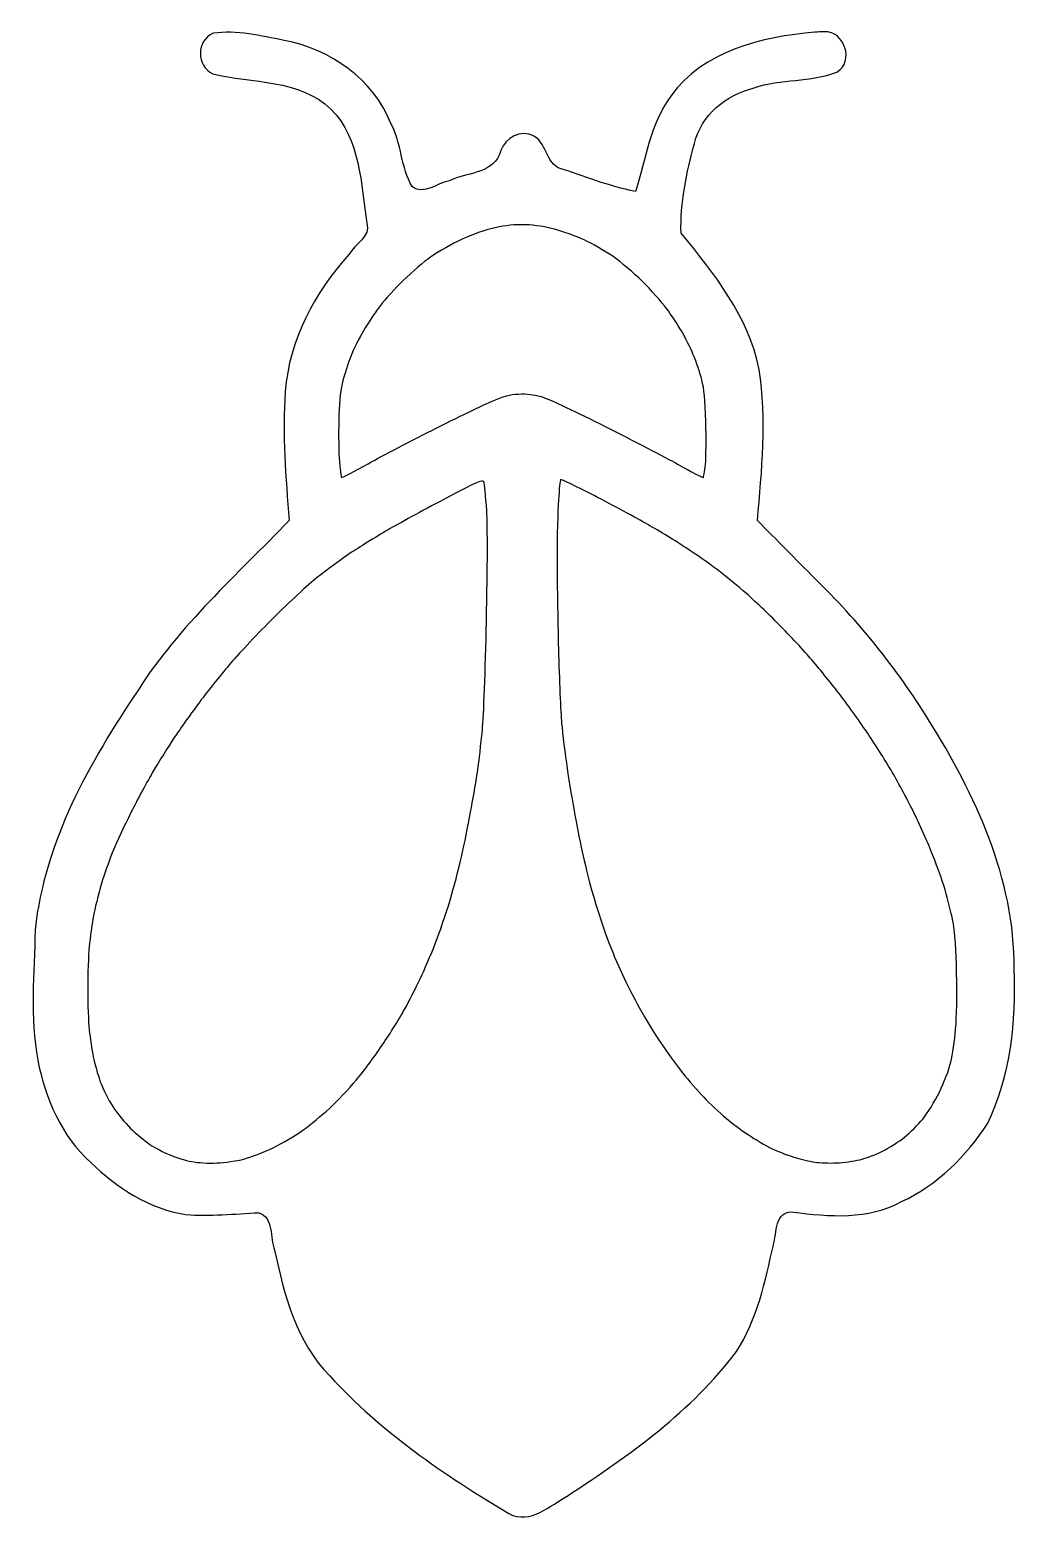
# Model space of a CAD drawing. Extents: x 0.3 to 49.3, y 0.2 to 74.5.
import ezdxf

# ---------------------------------------------------------------- set-up
doc = ezdxf.new("R2010")
doc.units = 0
doc.layers.add('Layer_1', color=7, linetype='CONTINUOUS')

msp = doc.modelspace()

# ---------------------------------------------------------------- linework, layer by layer
at = {"layer": 'Layer_1', "color": 7}
for points in [[(39.335684, 74.370402)], [(17.146915, 52.923559)], [(10.969034, 18.362692)], [(41.571146, 18.329382)]]:
    msp.add_lwpolyline(points, close=True, dxfattribs=at)
for points in [[(9.448614, 74.315491), (8.60745, 73.942866), (8.605717, 72.69164), (9.429434, 72.292275)], [(12.969112, 73.963157), (11.820479, 74.184792), (10.608286, 74.482032), (9.448614, 74.315491)], [(39.335686, 74.3704), (36.718185, 74.12988), (33.798303, 73.458538), (32.184898, 71.188091)], [(39.811875, 74.387968), (39.652938, 74.396108), (39.494419, 74.374947), (39.335684, 74.370402)], [(40.437247, 72.384074), (41.321593, 72.902816), (40.829817, 74.430472), (39.811875, 74.387968)], [(18.27312, 69.833429), (17.404038, 72.053266), (15.258511, 73.523683), (12.969112, 73.963157)], [(9.429434, 72.292275), (11.386788, 71.815999), (13.721376, 72.050376), (15.300529, 70.548134)], [(36.322849, 71.599388), (37.652897, 72.061954), (39.134966, 71.868708), (40.437247, 72.384074)], [(33.360436, 68.830528), (33.691408, 70.261086), (34.942901, 71.254354), (36.322849, 71.599388)], [(32.184898, 71.188091), (31.167971, 69.800649), (30.942988, 68.055979), (30.431388, 66.456336)], [(15.300529, 70.548134), (16.766417, 69.056926), (16.786772, 66.812375), (17.08839, 64.870819)], [(19.336517, 66.691693), (18.768951, 67.642239), (18.81648, 68.853722), (18.27312, 69.833429)], [(25.132558, 69.30204), (24.434592, 69.47969), (23.799203, 68.916506), (23.659902, 68.253211)], [(26.593497, 67.632117), (25.890376, 68.006726), (26.001953, 69.104571), (25.132558, 69.30204)], [(32.698965, 64.372354), (32.637525, 65.874795), (32.973764, 67.383444), (33.360436, 68.830528)], [(23.659902, 68.253211), (23.236902, 67.330477), (21.995105, 67.379618), (21.228623, 66.996959)], [(30.431388, 66.456336), (29.118291, 66.714765), (27.85661, 67.208318), (26.593497, 67.632117)], [(21.228623, 66.996959), (20.620168, 66.893252), (19.902685, 66.249586), (19.336517, 66.691693)], [(17.08839, 64.870819), (17.288948, 64.213978), (16.487422, 63.853533), (16.202284, 63.337733)], [(24.771507, 64.797828), (24.241907, 64.797369), (23.827803, 64.742588), (23.242455, 64.595468)], [(26.334236, 64.591773), (25.719751, 64.743588), (25.305085, 64.798264), (24.771507, 64.797828)], [(21.588393, 63.97256), (21.120173, 63.740933), (20.449301, 63.338761), (20.097566, 63.078845)], [(23.242455, 64.595468), (22.732308, 64.467245), (22.129399, 64.240195), (21.588393, 63.97256)], [(27.879327, 64.049428), (27.489563, 64.234062), (26.794271, 64.478117), (26.334236, 64.591773)], [(29.298249, 63.229597), (28.907609, 63.49587), (28.269089, 63.864795), (27.879327, 64.049428)], [(36.573965, 57.610634), (36.03729, 60.2438), (34.36815, 62.360146), (32.698965, 64.372354)], [(16.202284, 63.337733), (14.512438, 61.430795), (13.212314, 59.086365), (13.03295, 56.50321)], [(30.778829, 61.980936), (30.355149, 62.401425), (29.688889, 62.963323), (29.298249, 63.229597)], [(20.097566, 63.078845), (19.745833, 62.818928), (19.131216, 62.27549), (18.731751, 61.871203)], [(18.731751, 61.871203), (18.332286, 61.466918), (17.850635, 60.922147), (17.661415, 60.660601)], [(31.97266, 60.643015), (31.73973, 60.958382), (31.202509, 61.560446), (30.778829, 61.980936)], [(17.661415, 60.660601), (17.472194, 60.399055), (17.138236, 59.889805), (16.919284, 59.528933)], [(32.71537, 59.5248), (32.53981, 59.82445), (32.20559, 60.327647), (31.97266, 60.643015)], [(16.919284, 59.528933), (16.700332, 59.168063), (16.413165, 58.592689), (16.281136, 58.250324)], [(33.30469, 58.339785), (33.15612, 58.691894), (32.89093, 59.225151), (32.71537, 59.5248)], [(16.281136, 58.250324), (16.149107, 57.90796), (15.972903, 57.368756), (15.889572, 57.052094)], [(33.72894, 57.087966), (33.64414, 57.424357), (33.45325, 57.987675), (33.30469, 58.339785)], [(36.489985, 50.098914), (36.703712, 52.594066), (36.973886, 55.103132), (36.573965, 57.610634)], [(13.03295, 56.50321), (12.877837, 54.445766), (13.05493, 52.214598), (13.224356, 50.098912)], [(15.889572, 57.052094), (15.786712, 56.661216), (15.724409, 56.108113), (15.695539, 55.329555)], [(33.92416, 55.01262), (33.89306, 56.119388), (33.84546, 56.625499), (33.72894, 57.087966)], [(20.566634, 54.711203), (21.765029, 55.314723), (23.072368, 55.938674), (23.471833, 56.097761)], [(23.471833, 56.097761), (24.080157, 56.340028), (24.291272, 56.387501), (24.771527, 56.390026)], [(24.771527, 56.390026), (25.178303, 56.392126), (25.500433, 56.340626), (25.88009, 56.212648)], [(25.88009, 56.212648), (26.174434, 56.113428), (27.533379, 55.471463), (28.899969, 54.78605)], [(15.695539, 55.329555), (15.672149, 54.69882), (15.678319, 53.744118), (15.709259, 53.207994)], [(33.91046, 52.891059), (33.94056, 53.25287), (33.94676, 54.207572), (33.92416, 55.01262)], [(17.146932, 52.923559), (17.829373, 53.303244), (19.368239, 54.107684), (20.566634, 54.711203)], [(28.899969, 54.78605), (30.266559, 54.100636), (31.91057, 53.245854), (32.55334, 52.886533)], [(15.709259, 53.207994), (15.740189, 52.67187), (15.797139, 52.233223), (15.835806, 52.233223)], [(15.835806, 52.233223), (15.874476, 52.233223), (16.464474, 52.543875), (17.146915, 52.923559)], [(32.55334, 52.886533), (33.1961, 52.527213), (33.75207, 52.233223), (33.78883, 52.233223)], [(33.78883, 52.233223), (33.82563, 52.233223), (33.88033, 52.52925), (33.91046, 52.891059)], [(22.891086, 52.022434), (22.826706, 52.137469), (22.611384, 52.044014), (21.061644, 51.228442)], [(23.037917, 50.590926), (22.997287, 51.306546), (22.931217, 51.950725), (22.891086, 52.022434)], [(26.710347, 52.133256), (26.688037, 52.110946), (26.639607, 51.651257), (26.602713, 51.111721)], [(28.379729, 51.335354), (27.483877, 51.796508), (26.732655, 52.155564), (26.710347, 52.133256)], [(31.040659, 49.904395), (30.472999, 50.230268), (29.275579, 50.8742), (28.379729, 51.335354)], [(21.061644, 51.228442), (20.095581, 50.720037), (18.829416, 50.031949), (18.247944, 49.699358)], [(23.024237, 45.084904), (23.082947, 47.904708), (23.087447, 49.718389), (23.037917, 50.590926)], [(26.602713, 51.111721), (26.565823, 50.572186), (26.535393, 49.287857), (26.535093, 48.257657)], [(13.224356, 50.098912), (10.620661, 47.395645), (7.769629, 44.876703), (5.729797, 41.692612)], [(32.94976, 48.737126), (32.46742, 49.053251), (31.608319, 49.578522), (31.040659, 49.904395)], [(39.345401, 47.213765), (38.397769, 48.179597), (37.440884, 49.136303), (36.489985, 50.098914)], [(18.247944, 49.699358), (17.666471, 49.366767), (16.801643, 48.835529), (16.326102, 48.51883)], [(16.326102, 48.51883), (15.850561, 48.202131), (15.087779, 47.644613), (14.63103, 47.279899)], [(34.44058, 47.699537), (34.10297, 47.954087), (33.4321, 48.421002), (32.94976, 48.737126)], [(26.535093, 48.257657), (26.534787, 47.227458), (26.566023, 45.175487), (26.604493, 43.697721)], [(35.78313, 46.610661), (35.38234, 46.954993), (34.7782, 47.444987), (34.44058, 47.699537)], [(14.63103, 47.279899), (14.174281, 46.915187), (13.19592, 46.014084), (12.456895, 45.27745)], [(44.994098, 40.199189), (43.398118, 42.754362), (41.509669, 45.116775), (39.345401, 47.213765)], [(37.456711, 45.037796), (36.93703, 45.558539), (36.18391, 46.266328), (35.78313, 46.610661)], [(12.456895, 45.27745), (11.717869, 44.540816), (10.759295, 43.525271), (10.32673, 43.020683)], [(22.822378, 39.677896), (22.887758, 40.365386), (22.97417, 42.680124), (23.024237, 45.084904)], [(39.117851, 43.258371), (38.723911, 43.716312), (37.976401, 44.517053), (37.456711, 45.037796)], [(26.604493, 43.697721), (26.642963, 42.219953), (26.712774, 40.568576), (26.759633, 40.027996)], [(40.535901, 41.518445), (40.149911, 42.017462), (39.511791, 42.80043), (39.117851, 43.258371)], [(10.32673, 43.020683), (9.894165, 42.516095), (9.205158, 41.656004), (8.795605, 41.109367)], [(5.729797, 41.692612), (3.316487, 38.091235), (1.059113, 34.15), (0.603268, 29.760482)], [(8.795605, 41.109367), (8.38605, 40.562726), (7.810771, 39.754246), (7.517207, 39.312726)], [(41.919243, 39.598766), (41.544386, 40.155566), (40.921881, 41.019426), (40.535901, 41.518445)], [(49.247379, 27.810601), (49.281679, 32.282594), (47.321348, 36.483723), (44.994098, 40.199189)], [(22.590495, 37.690126), (22.655155, 38.122236), (22.759505, 39.016736), (22.822378, 39.677896)], [(26.759633, 40.027996), (26.806493, 39.487416), (26.930655, 38.477456), (27.03555, 37.783646)], [(43.129587, 37.690446), (42.838747, 38.183226), (42.294093, 39.041966), (41.919243, 39.598766)], [(7.517207, 39.312726), (7.223643, 38.871216), (6.754042, 38.122376), (6.47365, 37.648646)], [(6.47365, 37.648646), (6.193259, 37.174915), (5.692933, 36.246015), (5.361817, 35.584425)], [(22.280385, 35.834135), (22.386284, 36.422825), (22.525833, 37.258015), (22.590495, 37.690126)], [(27.03555, 37.783646), (27.140446, 37.089845), (27.313563, 36.040525), (27.420254, 35.451845)], [(44.221908, 35.664445), (43.911988, 36.285965), (43.420448, 37.197665), (43.129587, 37.690446)], [(21.855089, 33.693465), (21.983103, 34.282145), (22.174487, 35.245455), (22.280385, 35.834135)], [(5.361817, 35.584425), (5.0307, 34.922835), (4.63926, 34.089105), (4.491951, 33.731685)], [(27.420254, 35.451845), (27.526946, 34.863155), (27.712969, 33.945085), (27.833639, 33.411685)], [(45.210678, 33.458585), (44.976788, 34.050295), (44.531838, 35.042935), (44.221908, 35.664445)], [(4.491951, 33.731685), (4.344642, 33.374275), (4.102208, 32.703405), (3.953209, 32.240865)], [(21.290819, 31.476334), (21.473154, 32.107075), (21.727075, 33.104775), (21.855089, 33.693465)], [(45.871188, 31.547264), (45.741798, 32.006785), (45.444568, 32.866875), (45.210678, 33.458585)], [(27.833639, 33.411685), (27.954309, 32.878275), (28.175699, 32.006525), (28.325629, 31.474444)], [(3.953209, 32.240865), (3.80421, 31.778325), (3.611506, 31.021444), (3.524978, 30.558904)], [(20.580782, 29.326974), (20.788968, 29.878394), (21.108485, 30.845604), (21.290819, 31.476334)], [(28.325629, 31.474444), (28.475549, 30.942374), (28.753699, 30.078104), (28.943739, 29.553844)], [(46.226498, 30.061934), (46.160498, 30.419354), (46.000588, 31.087754), (45.871188, 31.547264)], [(3.524978, 30.558904), (3.438448, 30.096364), (3.332607, 29.361644), (3.289772, 28.926184)], [(0.603268, 29.760482), (0.555198, 27.603681), (0.341559, 25.411614), (0.7329, 23.27636)], [(46.386978, 27.611024), (46.361378, 28.750314), (46.302478, 29.650864), (46.226498, 30.061934)], [(19.830675, 27.530344), (20.035047, 27.967074), (20.372596, 28.775564), (20.580782, 29.326974)], [(28.943739, 29.553844), (29.133769, 29.029594), (29.458139, 28.232774), (29.664559, 27.783134)], [(3.289772, 28.926184), (3.246942, 28.490734), (3.212492, 27.544634), (3.213212, 26.823744)], [(19.049508, 25.971754), (19.274777, 26.392234), (19.626302, 27.093604), (19.830675, 27.530344)], [(29.664559, 27.783134), (29.870979, 27.333494), (30.251839, 26.569964), (30.510919, 26.086394)], [(46.339878, 24.820163), (46.392478, 25.415493), (46.411278, 26.527724), (46.386978, 27.611024)], [(47.933098, 20.149518), (49.086219, 22.520601), (49.342909, 25.206421), (49.247379, 27.810601)], [(3.213212, 26.823744), (3.213939, 26.102854), (3.248402, 25.186193), (3.289792, 24.786733)], [(30.510919, 26.086394), (30.769999, 25.602833), (31.265959, 24.777143), (31.613049, 24.251533)], [(17.926075, 24.136883), (18.318694, 24.725573), (18.824239, 25.551263), (19.049508, 25.971754)], [(3.289792, 24.786733), (3.331182, 24.387263), (3.420492, 23.785203), (3.488258, 23.448813)], [(46.098738, 23.180863), (46.183238, 23.538093), (46.291748, 24.275773), (46.339878, 24.820163)], [(16.554857, 22.285533), (16.916409, 22.715093), (17.533456, 23.548203), (17.926075, 24.136883)], [(31.613049, 24.251533), (31.96015, 23.725923), (32.4805, 23.003443), (32.76939, 22.646033)], [(0.7329, 23.27636), (1.108119, 21.377693), (1.899718, 19.50609), (3.372674, 18.197963)], [(3.488258, 23.448813), (3.556028, 23.112423), (3.714499, 22.552083), (3.840426, 22.203613)], [(45.529538, 21.690373), (45.773638, 22.184343), (46.008508, 22.799363), (46.098738, 23.180863)], [(32.76939, 22.646033), (33.05827, 22.288613), (33.53465, 21.743483), (33.828, 21.434633)], [(3.840426, 22.203613), (3.966352, 21.855153), (4.242376, 21.305043), (4.453813, 20.981153)], [(15.22418, 20.883563), (15.594502, 21.225083), (16.193307, 21.855963), (16.554857, 22.285533)], [(44.707568, 20.354453), (44.931078, 20.626673), (45.300968, 21.227833), (45.529538, 21.690373)], [(4.453813, 20.981153), (4.665249, 20.657263), (5.065775, 20.167063), (5.343872, 19.891822)], [(13.908138, 19.799722), (14.261639, 20.054312), (14.853859, 20.542043), (15.22418, 20.883563)], [(33.828, 21.434633), (34.12135, 21.125783), (34.62051, 20.657273), (34.93725, 20.393513)], [(34.93725, 20.393513), (35.25399, 20.129752), (35.81058, 19.720352), (36.17412, 19.483732)], [(43.648478, 16.252013), (45.422238, 17.075225), (46.892488, 18.511997), (47.933098, 20.149518)], [(43.806238, 19.457042), (44.078458, 19.678402), (44.484058, 20.082232), (44.707568, 20.354453)], [(5.343872, 19.891822), (5.621968, 19.616572), (6.053485, 19.257652), (6.302797, 19.094222)], [(12.421638, 18.928262), (12.885712, 19.152972), (13.554637, 19.545122), (13.908138, 19.799722)], [(36.17412, 19.483732), (36.53766, 19.247112), (37.06542, 18.950182), (37.3469, 18.823892)], [(42.69966, 18.754542), (43.036047, 18.919562), (43.534018, 19.235692), (43.806238, 19.457042)], [(6.302797, 19.094222), (6.552109, 18.930792), (6.998573, 18.695202), (7.294939, 18.570682)], [(10.969038, 18.362662), (11.303894, 18.449062), (11.957564, 18.703562), (12.421638, 18.928262)], [(37.3469, 18.823892), (37.628391, 18.697592), (38.087831, 18.524962), (38.367871, 18.440272)], [(41.571136, 18.329362), (41.855443, 18.398162), (42.36327, 18.589522), (42.69966, 18.754542)], [(3.372674, 18.197963), (4.650094, 16.934829), (6.273508, 15.886115), (8.072011, 15.610625)], [(7.294939, 18.570682), (7.591305, 18.446162), (8.075396, 18.298022), (8.370696, 18.241472)], [(8.370696, 18.241472), (8.692933, 18.179772), (9.198005, 18.152072), (9.633907, 18.172172)], [(9.633907, 18.172172), (10.033372, 18.190572), (10.634179, 18.276312), (10.969034, 18.362692)], [(38.367871, 18.440272), (38.647921, 18.355572), (39.083471, 18.254252), (39.335761, 18.215112)], [(39.335761, 18.215112), (39.588061, 18.176012), (40.077931, 18.157512), (40.424361, 18.174112)], [(40.424361, 18.174112), (40.770801, 18.190712), (41.286856, 18.260512), (41.571146, 18.329382)], [(8.072011, 15.610625), (9.28667, 15.509485), (10.512317, 15.641725), (11.714591, 15.696565)], [(11.714591, 15.696565), (12.469258, 15.470126), (12.263635, 14.442543), (12.494071, 13.835267)], [(37.282813, 14.091541), (37.454374, 14.687145), (37.352713, 15.82635), (38.259517, 15.733674)], [(38.259517, 15.733674), (40.059171, 15.495087), (41.995716, 15.340568), (43.648478, 16.252013)], [(12.494071, 13.835267), (12.98761, 11.608152), (13.570723, 9.255694), (15.240522, 7.591245)], [(35.44897, 8.796173), (36.486578, 10.387515), (36.882622, 12.310836), (37.282813, 14.091541)], [(27.085532, 1.648367), (30.156386, 3.650688), (33.225, 5.839246), (35.44897, 8.796173)], [(15.240522, 7.591245), (17.781315, 4.81254), (20.926075, 2.66041), (24.145651, 0.748349)], [(24.145651, 0.748349), (25.196376, 0.174011), (26.213843, 1.163527), (27.085532, 1.648367)]]:
    msp.add_open_spline(points, degree=3, dxfattribs=at)

doc.saveas('drawing.dxf')
